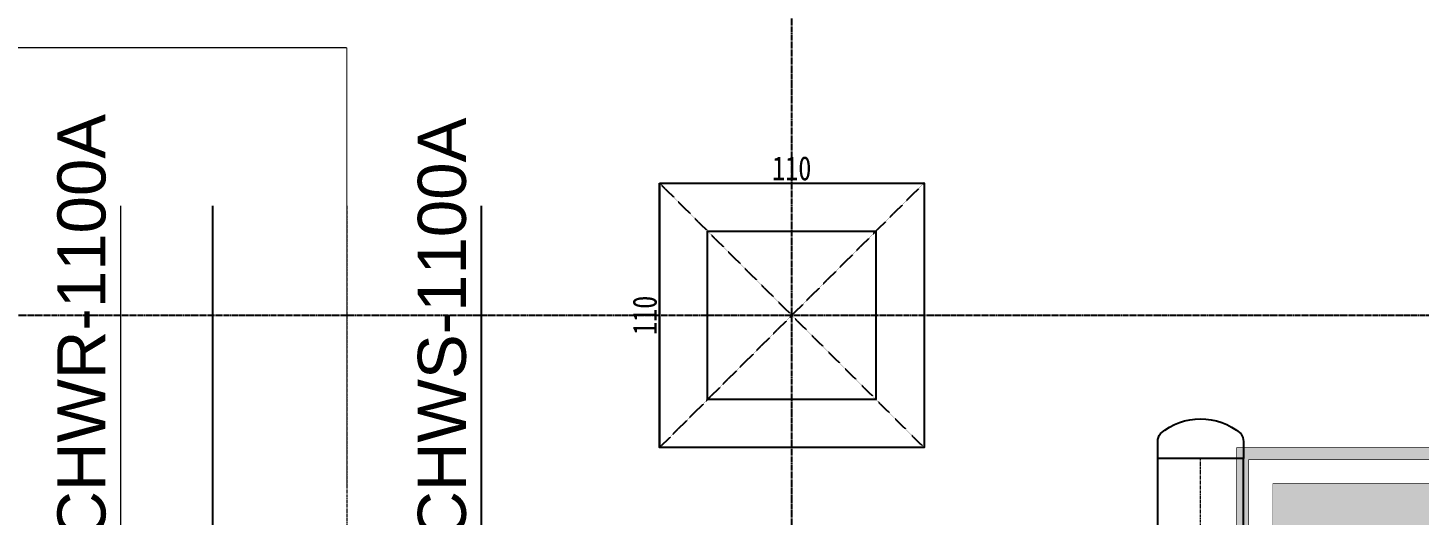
# Model space of a CAD drawing. Header units: millimetres. Extents: x -18489 to 17339, y -1599 to 10961.
# Drawn here: x -15436 to -14857, y 5579 to 5782 of the extents above; entities that cross this region are included whole.
import ezdxf
from ezdxf.enums import TextEntityAlignment as Align

# ---------------------------------------------------------------- set-up
doc = ezdxf.new("R2010")
doc.units = ezdxf.units.MM
for name, pattern in [('188K-SM-07-F10-MECH-CHW PIPE-Y2257103$0$Micron CUP L10 HVAC 2nd PIPE$0$JIS_02_1.0', [2, 1, -1]), ('188K-SM-07-F10-MECH-CHW PIPE-Y2257103$0$XKA01LR1-HVAC-PIPE-冷卻水-Y2225103 Shawn$0$CENTER', [2, 1.25, -0.25, 0.25, -0.25]), ('X-CUB3-L10$0$COL-CEN-LIN', [3.25, 2.5, -0.25, 0.25, -0.25]), ('X-CUB3-L10$0$HIDDEN', [0.4, 0.3, -0.1])]:
    doc.linetypes.add(name, pattern=pattern)
for name, color, linetype in [('188K-SM-03-F10-MECH-EQ-Y2257103$0$M-EQU-FOUNDATION', 8, 'Continuous'), ('188K-SM-07-F10-MECH-CHW PIPE-Y2257103$0$0 XC', 8, 'Continuous'), ('188K-SM-07-F10-MECH-CHW PIPE-Y2257103$0$M-CWTR-12PIPE-S', 3, 'Continuous'), ('188K-SM-07-F10-MECH-CHW PIPE-Y2257103$0$Micron CUP L10 HVAC 2nd PIPE$0$M-P-12CHS-2nd-PIPE', 3, '188K-SM-07-F10-MECH-CHW PIPE-Y2257103$0$Micron CUP L10 HVAC 2nd PIPE$0$JIS_02_1.0'), ('188K-SM-07-F10-MECH-CHW PIPE-Y2257103$0$Micron CUP L10 HVAC 2nd PIPE$0$M-P-TXT2.5', 7, 'Continuous'), ('188K-SM-07-F10-MECH-CHW PIPE-Y2257103$0$XKA01LR1-HVAC-PIPE-冷卻水-Y2225103 Shawn$0$M-P-CWR-D', 202, 'Continuous'), ('X-CUB3-L10$0$CCL', 8, 'X-CUB3-L10$0$COL-CEN-LIN'), ('X-CUB3-L10$0$COL', 8, 'Continuous'), ('X-CUB3-L10$0$COL-S', 8, 'Continuous')]:
    doc.layers.add(name, color=color, linetype=linetype)
doc.layers.add('188K-SM-07-F10-MECH-CHW PIPE-Y2257103$0$XKA01LR1-HVAC-PIPE-冷卻水-Y2225103 Shawn$0$M-PIPE-CEN', color=8, linetype='188K-SM-07-F10-MECH-CHW PIPE-Y2257103$0$XKA01LR1-HVAC-PIPE-冷卻水-Y2225103 Shawn$0$CENTER', lineweight=9)
doc.styles.add('188K-SM-07-F10-MECH-CHW PIPE-Y2257103$0$Micron CUP L10 HVAC 2nd PIPE$0$Standard', font='arial.ttf')
doc.styles.add('X-CUB3-L10$0$DIM', font='', dxfattribs={"width": 0.8})
doc.styles.get('X-CUB3-L10$0$DIM').set_extended_font_data('MingLiU')
doc.dimstyles.new('X-CUB3-L10$0$JJP_005_defpoint', dxfattribs={"dimtxt": 20, "dimasz": 0.5, "dimexe": 0.5, "dimexo": 0.5, "dimgap": 0.5, "dimtad": 1, "dimdsep": 46, "dimtxsty": 'X-CUB3-L10$0$DIM', "dimblk": 'X-CUB3-L10$0$_None', "dimcen": 10, "dimclrd": 256, "dimclre": 256, "dimclrt": 256, "dimadec": 0, "dimazin": 0, "dimtfac": 1, "dimtix": 1, "dimtmove": 2, "dimatfit": 3, "dimldrblk": 'X-CUB3-L10$0$_None', "dimfxl": 0.5, "dimtolj": 1, "dimtzin": 0, "dimarcsym": 0})

# ---------------------------------------------------------------- blocks, each defined once
blk = doc.blocks.new('188K-SM-03-F10-MECH-EQ-Y2257103')
at = {"layer": '188K-SM-03-F10-MECH-EQ-Y2257103$0$M-EQU-FOUNDATION'}
h = blk.add_hatch(dxfattribs=at)
h.set_pattern_fill('AR-CONC', color=256, scale=0.1)
h.set_pattern_definition([(50, (4473.521, 709.199), (18.218467, -1.593909), [1.905, -20.955]), (355, (4473.521, 709.2), (-3.524342, 19.105685), [1.524, -16.764058]), (100.45144, (4475.04, 709.066), (14.694125, 17.511775), [1.619001, -17.809024]), (46.1842, (4473.521, 714.28), (27.107904, -4.204233), [2.8575, -31.4325]), (96.63556, (4475.78, 713.93), (23.740413, 24.742612), [2.428502, -26.71356]), (351.18415, (4473.52, 714.28), (23.740413, 24.742612), [2.285997, -25.145973]), (21, (4476.061, 713.009), (15.161439, -10.22652), [1.905, -20.955]), (326, (4476.061, 713.01), (6.180203, 18.418797), [1.524, -16.764]), (71.45144, (4477.325, 712.157), (21.341642, 8.192277), [1.619001, -17.808994]), (37.5, (4473.5214, 709.199), (0.3088603, 8.4555039), [0, -16.5608, 0, -17.018, 0, -16.8275]), (7.5, (4473.521, 709.199), (6.6819663, 10.0180575), [0, -9.7028, 0, -16.1798, 0, -6.4135]), (327.5, (4467.857, 709.199), (13.5590595, -0.5728744), [0, -6.35, 0, -19.812, 0, -26.289]), (317.5, (4465.317, 709.199), (14.812918, 2.542649), [0, -8.255, 0, -13.1572, 0, -18.669])])
h.paths.add_polyline_path([(-14928.15, 5602.46), (-14278.15, 5602.46), (-14278.15, 1902.46), (-14928.15, 1902.46)], flags=16)
h.paths.add_polyline_path([(-14933.15, 5607.46), (-14273.15, 5607.46), (-14273.15, 1897.46), (-14933.15, 1897.46)])
h = blk.add_hatch(dxfattribs=at)
h.set_pattern_fill('AR-CONC', color=256, scale=0.3)
h.set_pattern_definition([(50, (4473.52, 709.2), (54.6554, -4.78173), [5.715, -62.865]), (355, (4473.52, 709.2), (-10.57303, 57.31705), [4.572, -50.29218]), (100.45144, (4478.076, 708.8), (44.08237, 52.53533), [4.857, -53.42707]), (46.1842, (4473.52, 724.44), (81.32371, -12.6127), [8.5725, -94.2975]), (96.63556, (4480.3, 723.39), (71.22124, 74.22784), [7.2855, -80.14068]), (351.18415, (4473.52, 724.44), (71.22124, 74.22784), [6.858, -75.43792]), (21, (4481.14, 720.63), (45.48432, -30.67956), [5.715, -62.865]), (326, (4481.14, 720.63), (18.54061, 55.25639), [4.572, -50.292]), (71.45144, (4484.93, 718.07), (64.02493, 24.57683), [4.857, -53.42698]), (37.5, (4473.521, 709.2), (0.926581, 25.366512), [0, -49.6824, 0, -51.054, 0, -50.4825]), (7.5, (4473.52, 709.2), (20.0459, 30.054172), [0, -29.1084, 0, -48.5394, 0, -19.2405]), (327.5, (4456.529, 709.2), (40.677179, -1.718623), [0, -19.05, 0, -59.436, 0, -78.867]), (317.5, (4448.91, 709.2), (44.438754, 7.62795), [0, -24.765, 0, -39.4716, 0, -56.007])])
h.paths.add_polyline_path([(-14918.15, 5592.46), (-14288.15, 5592.46), (-14288.15, 1912.46), (-14918.15, 1912.46)])
at = {"layer": '188K-SM-03-F10-MECH-EQ-Y2257103$0$M-EQU-FOUNDATION', "const_width": 0.2}
for points in [[(-14933.15, 5607.46), (-14273.15, 5607.46), (-14273.15, 1897.46), (-14933.15, 1897.46)], [(-14928.15, 5602.46), (-14278.15, 5602.46), (-14278.15, 1902.46), (-14928.15, 1902.46)], [(-14918.15, 5592.46), (-14288.15, 5592.46), (-14288.15, 1912.46), (-14918.15, 1912.46)]]:
    blk.add_lwpolyline(points, close=True, dxfattribs=at)
blk = doc.blocks.new('*D570')
at = {"layer": 'DefPoints', "lineweight": -2, "transparency": 16777216}
blk.add_line((0, 0), (110, 0), dxfattribs=at)
at = {"layer": 'DefPoints', "color": 0, "transparency": 16777216}
for p in [(0, 0), (110, 0), (110, 0)]:
    blk.add_point(p, dxfattribs=at)
at = {"layer": 'DefPoints', "transparency": 16777216, "insert": (55, 6.07), "char_height": 10, "attachment_point": 5, "style": 'X-CUB3-L10$0$DIM'}
blk.add_mtext('\\A1;110', dxfattribs=at)
blk = doc.blocks.new('X-CUB3-L10$0$_None')
blk = doc.blocks.new('*D571')
at = {"layer": 'DefPoints', "lineweight": -2, "transparency": 16777216}
blk.add_line((0, 0), (0, -110), dxfattribs=at)
at = {"layer": 'DefPoints', "color": 0, "transparency": 16777216}
for p in [(0, 0), (0, -110), (0, -110)]:
    blk.add_point(p, dxfattribs=at)
at = {"layer": 'DefPoints', "transparency": 16777216, "insert": (-6.07, -55), "char_height": 10, "attachment_point": 5, "rotation": 90, "style": 'X-CUB3-L10$0$DIM'}
blk.add_mtext('\\A1;110', dxfattribs=at)
blk = doc.blocks.new('188K-SM-07-F10-MECH-CHW PIPE-Y2257103$0$Micron CUP L10 HVAC 2nd PIPE')
at = {"layer": '188K-SM-07-F10-MECH-CHW PIPE-Y2257103$0$Micron CUP L10 HVAC 2nd PIPE$0$M-P-12CHS-2nd-PIPE', "color": 8, "const_width": 5, "elevation": 0}
blk.add_lwpolyline([(-209654.6, 50645.8), (-197766.7, 50645.8)], dxfattribs=at)
at = {"layer": '188K-SM-07-F10-MECH-CHW PIPE-Y2257103$0$Micron CUP L10 HVAC 2nd PIPE$0$M-P-12CHS-2nd-PIPE', "color": 8, "const_width": 5}
blk.add_lwpolyline([(-197766.7, 48830.3), (-197766.7, 50645.8)], dxfattribs=at)
at = {"layer": '188K-SM-07-F10-MECH-CHW PIPE-Y2257103$0$Micron CUP L10 HVAC 2nd PIPE$0$M-P-TXT2.5', "style": '188K-SM-07-F10-MECH-CHW PIPE-Y2257103$0$Micron CUP L10 HVAC 2nd PIPE$0$Standard'}
for s, p in [('12CHWR-1100A', (-198870, 48289.5)), ('12CHWS-1100A', (-197371.5, 48289.5))]:
    blk.add_text(s, height=200, rotation=90, dxfattribs=at).set_placement(p, align=Align.MIDDLE_LEFT)
blk = doc.blocks.new('188K-SM-07-F10-MECH-CHW PIPE-Y2257103')
at = {"layer": '188K-SM-07-F10-MECH-CHW PIPE-Y2257103$0$M-CWTR-12PIPE-S'}
for p, q in [((-15359.05, 5707.95), (-15359.05, 3265.97)), ((-15247.25, 5707.95), (-15247.25, 3265.97)), ((-14965.95, 3254.38), (-14965.95, 5602.94)), ((-14930.35, 3254.38), (-14930.35, 5602.94))]:
    blk.add_line(p, q, dxfattribs=at)
at = {"layer": '188K-SM-07-F10-MECH-CHW PIPE-Y2257103$0$M-CWTR-12PIPE-S', "elevation": 0}
blk.add_lwpolyline([(-14930.35, 5610), (-14930.35, 5602.94), (-14965.95, 5602.94), (-14965.95, 5610, -0.159807), (-14964.86, 5613.31, -0.366872), (-14931.43, 5613.31, -0.159807)], format="xyb", close=True, dxfattribs=at)
at = {"layer": '188K-SM-07-F10-MECH-CHW PIPE-Y2257103$0$XKA01LR1-HVAC-PIPE-冷卻水-Y2225103 Shawn$0$M-P-CWR-D', "linetype": 'Continuous', "lineweight": 0}
blk.add_line((-15397.1, 3265.97), (-15397.1, 5707.95), dxfattribs=at)
at = {"layer": '188K-SM-07-F10-MECH-CHW PIPE-Y2257103$0$XKA01LR1-HVAC-PIPE-冷卻水-Y2225103 Shawn$0$M-PIPE-CEN', "linetype": '188K-SM-07-F10-MECH-CHW PIPE-Y2257103$0$XKA01LR1-HVAC-PIPE-冷卻水-Y2225103 Shawn$0$CENTER'}
for p, q in [((-15303.15, 5707.95), (-15303.15, 3265.97)), ((-14948.15, 3254.38), (-14948.15, 5602.94))]:
    blk.add_line(p, q, dxfattribs=at)
at = {"layer": '188K-SM-07-F10-MECH-CHW PIPE-Y2257103$0$0 XC', "xscale": 0.1, "yscale": 0.1, "zscale": 0.1}
blk.add_blockref('188K-SM-07-F10-MECH-CHW PIPE-Y2257103$0$Micron CUP L10 HVAC 2nd PIPE', (4473.52, 709.2), dxfattribs=at)
blk = doc.blocks.new('*U569')
at = {"layer": 'DefPoints', "linetype": 'X-CUB3-L10$0$HIDDEN', "ltscale": 0.1}
for p, q in [((110, 0), (0, -110)), ((0, 0), (110, -110))]:
    blk.add_line(p, q, dxfattribs=at)
at = {"layer": 'X-CUB3-L10$0$COL', "ltscale": 0.1}
blk.add_lwpolyline([(0, 0), (110, 0), (110, -110), (0, -110)], close=True, dxfattribs=at)
at = {"layer": 'DefPoints'}
dim = blk.add_linear_dim(base=(110, 0), p1=(0, 0), p2=(110, 0), dimstyle='X-CUB3-L10$0$JJP_005_defpoint', override={"dimtxt": 10}, dxfattribs=at)
dim.commit()
dim.dimension.update_dxf_attribs({"geometry": '*D570', "text_midpoint": (55, 6.067)})
dim = blk.add_linear_dim(base=(0, -110), p1=(0, 0), p2=(0, -110), angle=90, dimstyle='X-CUB3-L10$0$JJP_005_defpoint', override={"dimtxt": 10}, dxfattribs=at)
dim.commit()
dim.dimension.update_dxf_attribs({"geometry": '*D571', "text_midpoint": (-6.067, -55)})
blk = doc.blocks.new('X-CUB3-L10$0$CUB3-10')
at = {"layer": 'X-CUB3-L10$0$CCL'}
for p, q in [((-2280, 0), (-2280, 9982.459)), ((720, 6382.459), (-5160, 6382.459))]:
    blk.add_line(p, q, dxfattribs=at)
at = {"layer": 'X-CUB3-L10$0$COL-S'}
blk.add_lwpolyline([(-2315, 6417.459), (-2245, 6417.459), (-2245, 6347.459), (-2315, 6347.459)], close=True, dxfattribs=at)
at = {"layer": 'X-CUB3-L10$0$COL'}
blk.add_blockref('*U569', (-2335, 6437.459), dxfattribs=at)
blk = doc.blocks.new('X-CUB3-L10')
at = {"layer": 'X-CUB3-L10$0$COL-S'}
blk.add_lwpolyline([(-15153.15, 5697.46), (-15083.15, 5697.46), (-15083.15, 5627.46), (-15153.15, 5627.46)], close=True, dxfattribs=at)
at = {"layer": 'X-CUB3-L10$0$CCL'}
blk.add_blockref('X-CUB3-L10$0$CUB3-10', (-12838.15, -720), dxfattribs=at)
at = {"layer": 'X-CUB3-L10$0$COL'}
blk.add_blockref('*U569', (-15173.15, 5717.46), dxfattribs=at)

msp = doc.modelspace()

# ---------------------------------------------------------------- block references
msp.add_blockref('188K-SM-03-F10-MECH-EQ-Y2257103', (0, 0))

# ---------------------------------------------------------------- next in the draw order: block references
for name in ['X-CUB3-L10', '188K-SM-07-F10-MECH-CHW PIPE-Y2257103']:
    msp.add_blockref(name, (0, 0))

doc.saveas('drawing.dxf')
